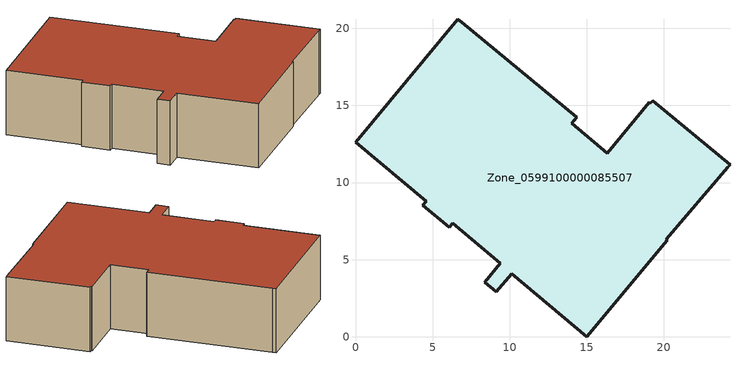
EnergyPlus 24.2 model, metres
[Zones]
Zone_0599100000085507
 floor ground (C_G): 14.04,13.83 16.34,11.91 19.07,15.2 19.13,15.14 19.27,15.3 24.29,11.16 24.15,10.99 20.16,6.32 20.22,6.27 15.01,0 10.12,4.08 9.14,2.9 8.37,3.54 9.4,4.78 6.3,7.35 6.09,7.1 4.37,8.53 4.58,8.79 0,12.6 6.64,20.59 6.88,20.38 14.36,14.22 z0
 wall outside (C_F): 4.37,8.53 6.09,7.1 6.3,7.35 9.4,4.78 8.37,3.54 9.14,2.9 10.12,4.08 15.01,0 20.22,6.27 20.16,6.32 24.15,10.99 24.29,11.16 19.27,15.3 19.13,15.14 19.07,15.2 16.34,11.91 14.04,13.83 14.36,14.22 6.88,20.38 6.64,20.59 0,12.6 4.58,8.79 4.37,8.53 z0:5.14
 roof outside (C_R): 24.29,11.16 19.27,15.3 19.13,15.14 19.07,15.2 16.34,11.91 14.04,13.83 14.36,14.22 6.88,20.38 6.64,20.59 0,12.6 4.58,8.79 4.37,8.53 6.09,7.1 6.3,7.35 9.4,4.78 8.37,3.54 9.14,2.9 10.12,4.08 15.01,0 20.22,6.27 20.16,6.32 24.15,10.99 z5.14
[BUILDING]
Pand.0599100000085507: North Axis=0; Terrain=City; Loads Convergence Tolerance Value=0.04; Temperature Convergence Tolerance Value=0.4; Solar Distribution=FullExterior; Maximum Number of Warmup Days=25; Minimum Number of Warmup Days=1
[Site:Location]
Rotterdam.The.Hague.AP_ZH_NLD Design_Conditions: Latitude=51.96; Longitude=4.45; Time Zone=1; Elevation=-4.5
[SITE:GROUNDTEMPERATURE:BUILDINGSURFACE]
18, 18, 18, 18, 18, 18, 18, 18, 18, 18, 18, 18
[MATERIAL] Thermal Absorptance=0.9; Solar Absorptance=0.7; Visible Absorptance=0.7
Name | Roughness | Thickness | Conductivity | Density | Specific Heat
G.D.1965-1974 | MediumSmooth | 0.15 | 0.882353 | 540 | 1210
F.D.1965-1974 | Rough | 0.3 | 0.697674 | 1920 | 840
R.D.1965-1974 | MediumRough | 0.2 | 0.232558 | 1500 | 1000
[CONSTRUCTION]
C_G: G.D.1965-1974
C_F: F.D.1965-1974
C_R: R.D.1965-1974
[ZONE]
Zone_0599100000085507: Type=1; Multiplier=1; Ceiling Height=Autocalculate; Volume=Autocalculate; Floor Area=autocalculate; Part of Total Floor Area=Yes
[ZONEINFILTRATION:DESIGNFLOWRATE]
Infil_Zone_0599100000085507: Zone or ZoneList or Space or SpaceList=Zone_0599100000085507; Schedule=AlwaysOn; Design Flow Rate Calculation Method=Flow/Area; Flow Rate per Floor Area=0.0042; Constant Term Coefficient=1; Temperature Term Coefficient=0; Velocity Term Coefficient=0; Velocity Squared Term Coefficient=0
[HVACTEMPLATE:ZONE:IDEALLOADSAIRSYSTEM]
Zone_0599100000085507: Maximum Heating Supply Air Temperature=50; Minimum Cooling Supply Air Temperature=13; Maximum Heating Supply Air Humidity Ratio=0.0156; Minimum Cooling Supply Air Humidity Ratio=0.0077; Heating Limit=NoLimit; Cooling Limit=NoLimit; Dehumidification Control Type=ConstantSensibleHeatRatio; Cooling Sensible Heat Ratio=0.7; Dehumidification Setpoint=60; Humidification Control Type=None; Humidification Setpoint=30; Outdoor Air Method=None; Outdoor Air Flow Rate per Person=0.00944; Outdoor Air Flow Rate per Zone Floor Area=0; Outdoor Air Flow Rate per Zone=0; Demand Controlled Ventilation Type=None; Outdoor Air Economizer Type=NoEconomizer; Heat Recovery Type=None; Sensible Heat Recovery Effectiveness=0.7; Latent Heat Recovery Effectiveness=0.65
[ZONECONTROL:THERMOSTAT]
ThermostatControl_Zone_0599100000085507: Zone or ZoneList=Zone_0599100000085507; Control Type Schedule=DualSetpointControlType; Control 1=Thermostat_Zone_0599100000085507; Temperature Difference Between Cutout And Setpoint=0
[THERMOSTATSETPOINT:DUALSETPOINT]
Thermostat_Zone_0599100000085507: Heating Setpoint Temperature Schedule=HeatingSetpoint_Zone_0599100000085507; Cooling Setpoint Temperature Schedule=CoolingSetpoint_Zone_0599100000085507
[SCHEDULE:COMPACT]
HeatingSetpoint_Zone_0599100000085507: Through: 12/31, For: AllDays, Until: 24:00, 21
CoolingSetpoint_Zone_0599100000085507: Through: 12/31, For: AllDays, Until: 24:00, 24
DualSetpointControlType: Through: 12/31, For: AllDays, Until: 24:00, 4
AlwaysOn: Through: 12/31, For: AllDays, Until: 24:00, 1
